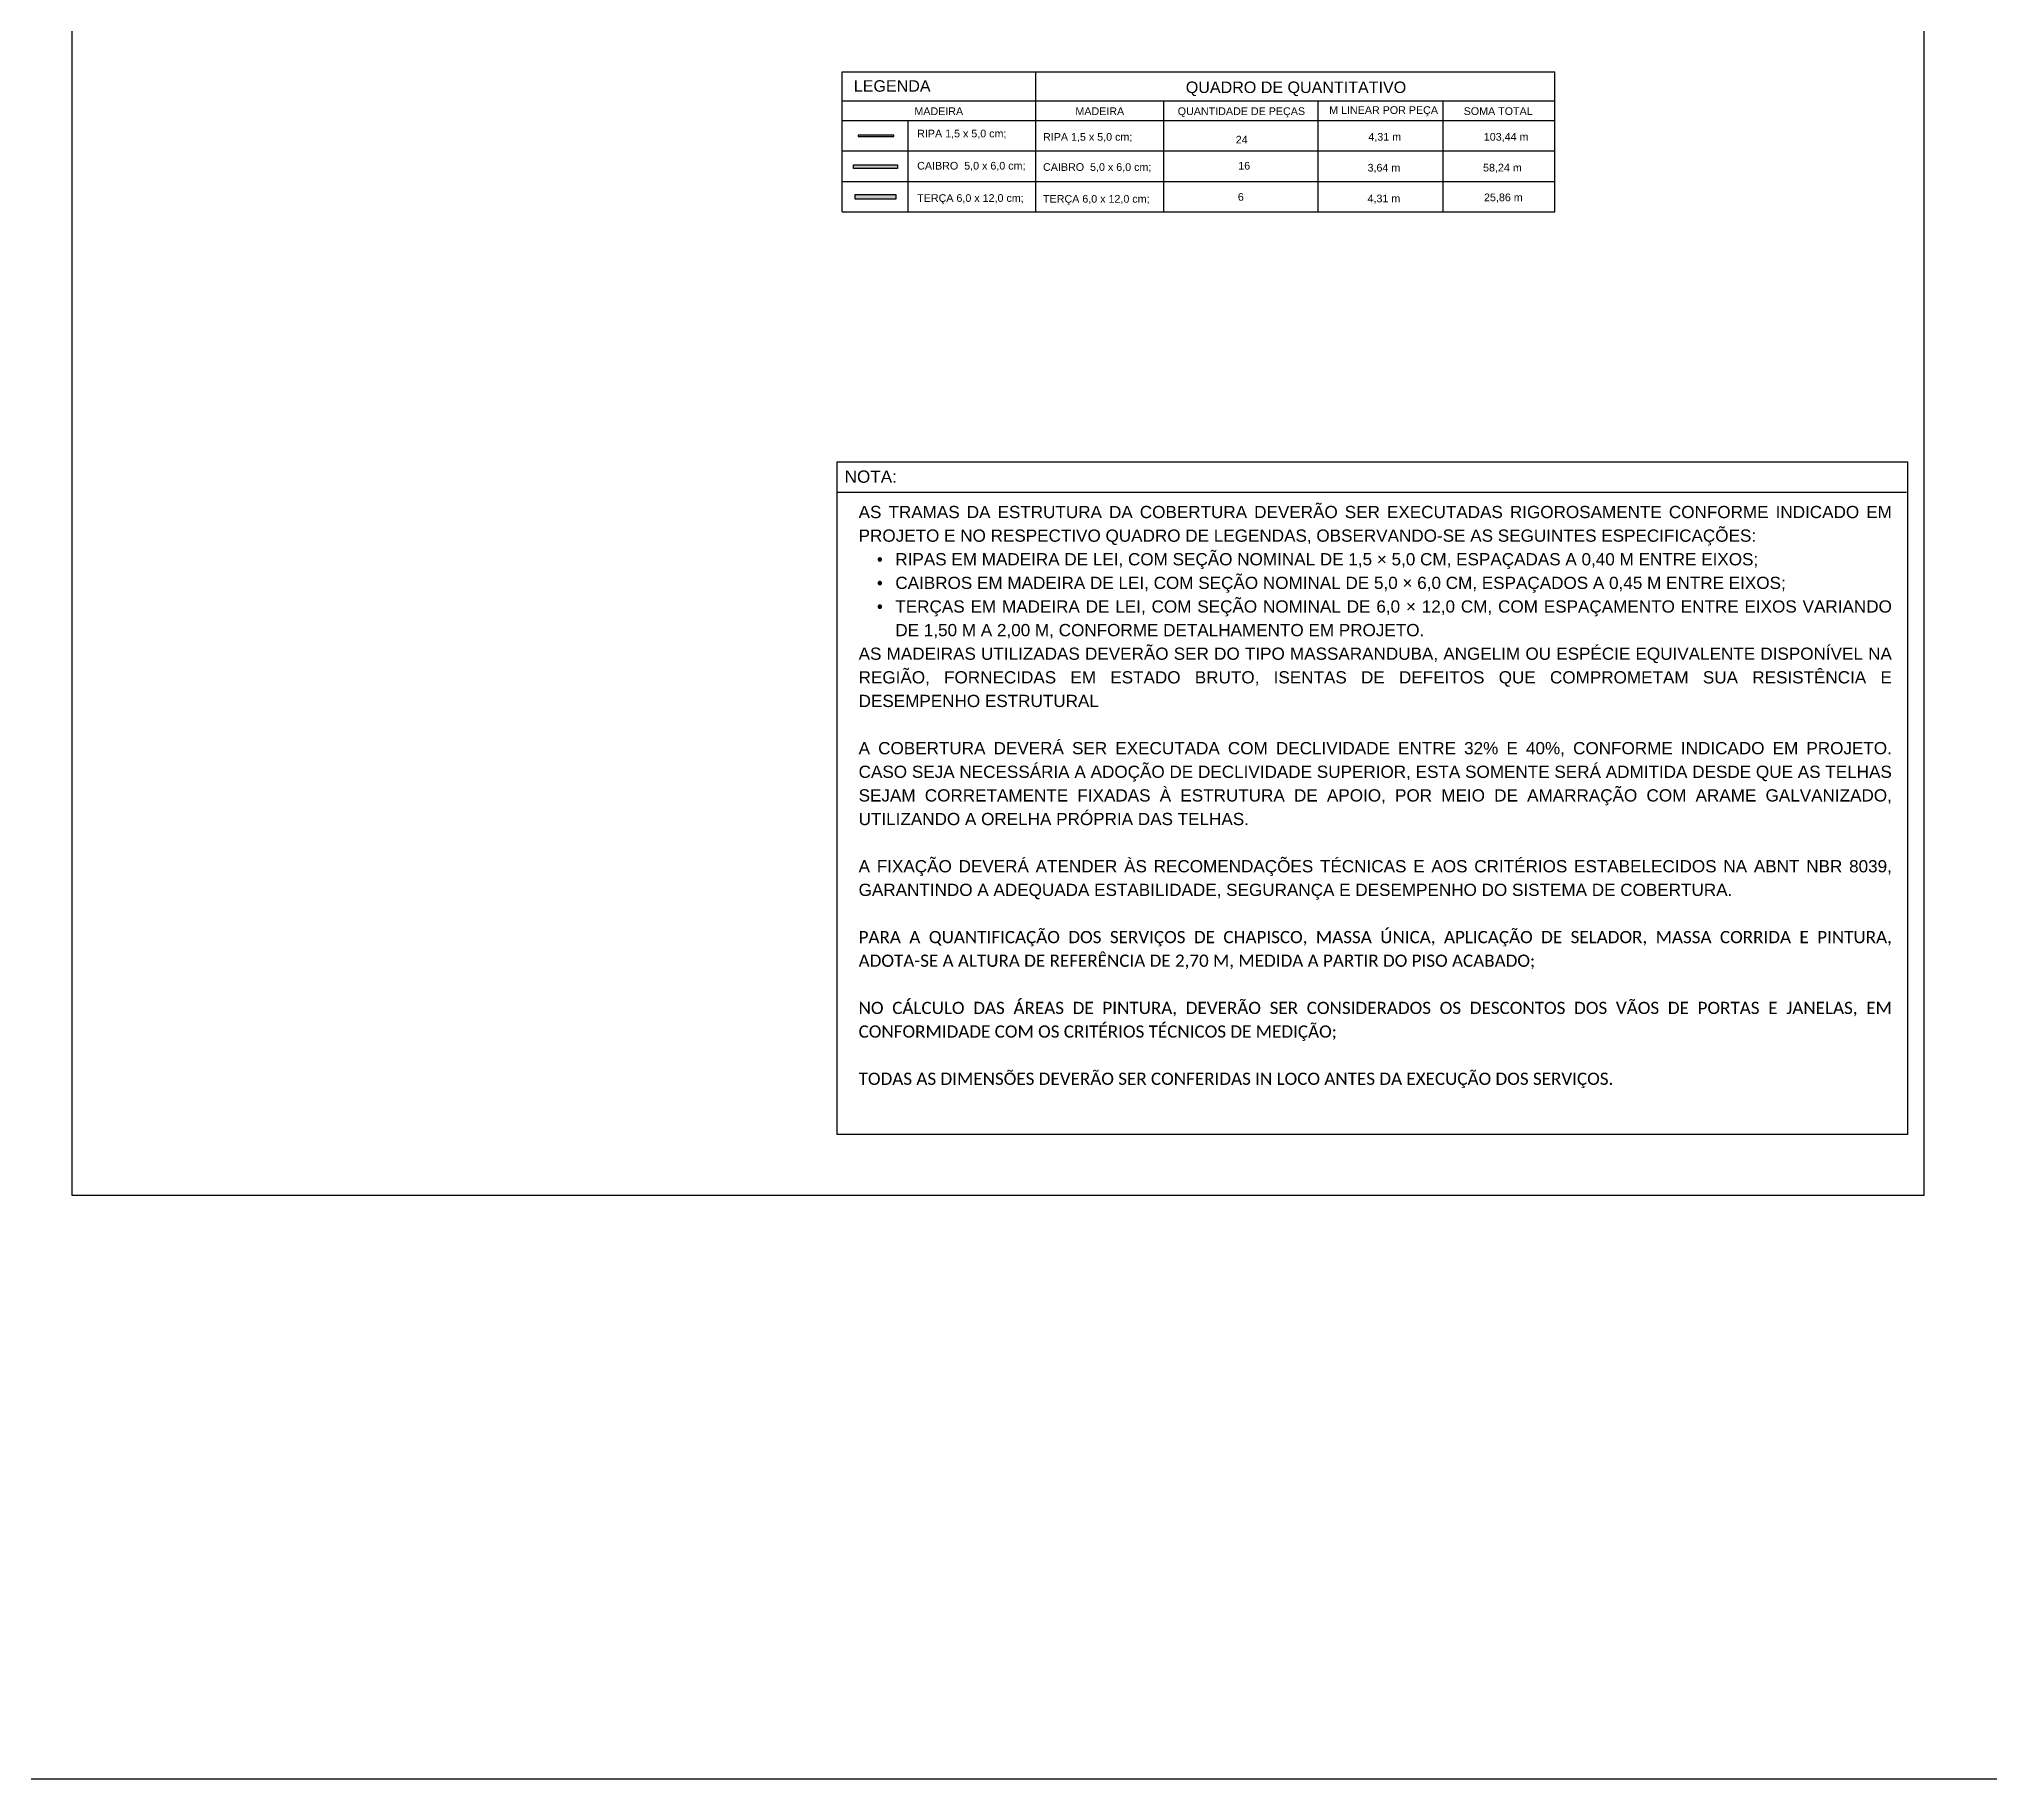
# Model space of a CAD drawing. Header units: inches. Extents: x -415 to -271, y -42 to 11.
# Drawn here: x -398.19 to -374.28, y -29.08 to -7.74 of the extents above; entities that cross this region are included whole.
import ezdxf

# ---------------------------------------------------------------- set-up
doc = ezdxf.new("R2010")
doc.units = ezdxf.units.IN
doc.header["$MEASUREMENT"] = 0
for name, color, linetype in [('.10', 1, 'Continuous'), ('.20', 2, 'Continuous'), ('.hachuras', 1, 'Continuous'), ('.texto', 3, 'Continuous'), ('ARQ-PIS', 1, 'Continuous'), ('ARQ-TAB', 1, 'Continuous'), ('ELE-VT3', 30, 'Continuous'), ('Texto', 3, 'Continuous')]:
    doc.layers.add(name, color=color, linetype=linetype)
doc.styles.add('MÉDIO', font='arial.ttf', dxfattribs={"height": 0.13})
doc.styles.get("Standard").update_dxf_attribs({"font": 'arial.ttf'})

msp = doc.modelspace()

# ---------------------------------------------------------------- hatches: boundary and pattern name
at = {"layer": '.10', "linetype": 'ByBlock', "ltscale": 5}
h = msp.add_hatch(color=3, dxfattribs=at)
h.set_gradient(color1=(237, 31, 36), color2=(237, 31, 36))
h.paths.add_polyline_path([(-387.708, -8.931), (-387.708, -8.917), (-388.143, -8.917), (-388.143, -8.931)])
at = {"layer": '.10', "linetype": 'ByBlock', "ltscale": 5, "true_color": 0x58ba48}
h = msp.add_hatch(color=85, dxfattribs=at)
h.dxf.hatch_style = 1
h.paths.add_polyline_path([(-387.66, -9.326), (-387.66, -9.279), (-388.202, -9.279), (-388.202, -9.326)])
at = {"layer": '.20', "linetype": 'ByBlock', "ltscale": 5, "true_color": 0xf1eb1f}
msp.add_hatch(color=2, dxfattribs=at).paths.add_polyline_path([(-388.18, -9.645), (-388.18, -9.701), (-387.681, -9.701), (-387.681, -9.645)])

# ---------------------------------------------------------------- linework, layer by layer
at = {"layer": '.10', "color": 18, "linetype": 'ByBlock', "ltscale": 5, "true_color": 0x000000}
msp.add_lwpolyline([(-387.681, -9.645), (-387.681, -9.701), (-388.18, -9.701), (-388.18, -9.645), (-387.681, -9.645)], dxfattribs=at)
at = {"layer": '.20', "color": 18, "linetype": 'ByBlock', "ltscale": 5, "true_color": 0x000000}
msp.add_lwpolyline([(-387.681, -9.645), (-387.681, -9.701), (-388.18, -9.701), (-388.18, -9.645), (-387.681, -9.645)], dxfattribs=at)
at = {"layer": '.hachuras', "linetype": 'Continuous'}
for p, q in [((-385.969, -8.141), (-385.969, -9.857)), ((-385.969, -8.141), (-379.601, -8.141)), ((-379.601, -9.857), (-379.601, -8.141)), ((-384.396, -9.857), (-384.396, -8.493)), ((-382.508, -8.493), (-382.508, -9.857)), ((-380.975, -8.493), (-380.975, -9.857)), ((-385.969, -8.735), (-379.601, -8.735)), ((-385.969, -9.109), (-379.601, -9.109)), ((-385.969, -9.483), (-379.601, -9.483)), ((-385.969, -9.857), (-379.601, -9.857))]:
    msp.add_line(p, q, dxfattribs=at)
at = {"layer": 'ARQ-PIS', "color": 4, "linetype": 'ByBlock'}
msp.add_lwpolyline([(-397.781, -1.844), (-375.079, -1.844), (-375.079, -21.921), (-397.781, -21.921)], close=True, dxfattribs=at)
at = {"layer": 'ARQ-PIS', "color": 240, "linetype": 'ByBlock', "ltscale": 5, "true_color": 0xed1f24}
for points in [[(-387.708, -8.931), (-387.708, -8.917), (-388.143, -8.917), (-388.143, -8.931), (-387.951, -8.931)], [(-387.708, -8.931), (-387.708, -8.917), (-388.143, -8.917), (-388.143, -8.931), (-387.951, -8.931)], [(-387.708, -8.931), (-387.708, -8.917), (-388.143, -8.917), (-388.143, -8.931), (-387.951, -8.931)], [(-387.708, -8.931), (-387.708, -8.917), (-388.143, -8.917), (-388.143, -8.931), (-387.951, -8.931)], [(-387.708, -8.931), (-387.708, -8.917), (-388.143, -8.917), (-388.143, -8.931), (-387.951, -8.931)], [(-387.708, -8.931), (-387.708, -8.917), (-388.143, -8.917), (-388.143, -8.931), (-387.951, -8.931)], [(-387.708, -8.931), (-387.708, -8.917), (-388.143, -8.917), (-388.143, -8.931), (-387.708, -8.931)]]:
    msp.add_lwpolyline(points, dxfattribs=at)
at = {"layer": 'ARQ-PIS', "color": 3, "linetype": 'ByBlock', "ltscale": 5}
msp.add_lwpolyline([(-387.66, -9.279), (-387.66, -9.326), (-388.202, -9.326), (-388.202, -9.279), (-387.66, -9.279)], dxfattribs=at)
msp.add_lwpolyline([(-387.66, -9.279), (-387.66, -9.326), (-388.202, -9.326), (-388.202, -9.279), (-387.66, -9.279)], dxfattribs=at)
at = {"layer": 'ARQ-TAB'}
for p, q in [((-388.338, -8.493), (-379.601, -8.493)), ((-388.338, -8.735), (-385.969, -8.735)), ((-387.534, -8.735), (-387.534, -9.857)), ((-388.338, -9.109), (-385.969, -9.109)), ((-388.338, -9.483), (-385.969, -9.483)), ((-388.338, -9.857), (-385.969, -9.857)), ((-388.399, -13.296), (-375.293, -13.296))]:
    msp.add_line(p, q, dxfattribs=at)
msp.add_lwpolyline([(-388.338, -9.857), (-388.338, -8.141), (-385.969, -8.141), (-385.969, -9.857)], dxfattribs=at)
msp.add_lwpolyline([(-388.399, -21.174), (-388.399, -12.921), (-375.28, -12.921), (-375.281, -21.174)], close=True, dxfattribs=at)
at = {"layer": 'ELE-VT3', "linetype": 'ByBlock'}
msp.add_lwpolyline([(-414.776, 11.376), (-271.382, 11.376), (-271.382, -29.078), (-414.776, -29.078)], close=True, dxfattribs=at)

# ---------------------------------------------------------------- texts
at = {"layer": '.texto', "color": 2, "attachment_point": 1}
for s, insert, char_height, width in [('LEGENDA', (-388.197, -8.242), 0.141, 2.23467), ('QUADRO DE QUANTITATIVO ', (-384.127, -8.258), 0.14095, 3.13214), ('NOTA:', (-388.309, -13.029), 0.15, 0.76371), ('\\pxa0.66667,sm1.15833,qj;{\\fArial|b0|i0|c0|p18;AS TRAMAS DA ESTRUTURA DA COBERTURA DEVERÃO SER EXECUTADAS RIGOROSAMENTE CONFORME INDICADO EM PROJETO E NO RESPECTIVO QUADRO DE LEGENDAS, OBSERVANDO-SE AS SEGUINTES ESPECIFICAÇÕES:\\P\\pi-1.5,l3,t3;{\\fSymbol|b0|i0|c2|p18;·^I}RIPAS EM MADEIRA DE LEI, COM SEÇÃO NOMINAL DE 1,5 × 5,0 CM, ESPAÇADAS A 0,40 M ENTRE EIXOS;\\P{\\fSymbol|b0|i0|c2|p18;·^I}CAIBROS EM MADEIRA DE LEI, COM SEÇÃO NOMINAL DE 5,0 × 6,0 CM, ESPAÇADOS A 0,45 M ENTRE EIXOS;\\P{\\fSymbol|b0|i0|c2|p18;·^I}TERÇAS EM MADEIRA DE LEI, COM SEÇÃO NOMINAL DE 6,0 × 12,0 CM, COM ESPAÇAMENTO ENTRE EIXOS VARIANDO DE 1,50 M A 2,00 M, CONFORME DETALHAMENTO EM PROJETO.\\P\\pi0,l0,a0.25,s*,tz;AS MADEIRAS UTILIZADAS DEVERÃO SER DO TIPO MASSARANDUBA, ANGELIM OU ESPÉCIE EQUIVALENTE DISPONÍVEL NA REGIÃO, FORNECIDAS EM ESTADO BRUTO, ISENTAS DE DEFEITOS QUE COMPROMETAM SUA RESISTÊNCIA E DESEMPENHO ESTRUTURAL^J^JA COBERTURA DEVERÁ SER EXECUTADA COM DECLIVIDADE ENTRE 32% E 40%, CONFORME INDICADO EM PROJETO. CASO SEJA NECESSÁRIA A ADOÇÃO DE DECLIVIDADE SUPERIOR, ESTA SOMENTE SERÁ ADMITIDA DESDE QUE AS TELHAS SEJAM CORRETAMENTE FIXADAS À ESTRUTURA DE APOIO, POR MEIO DE AMARRAÇÃO COM ARAME GALVANIZADO, UTILIZANDO A ORELHA PRÓPRIA DAS TELHAS.^J^JA FIXAÇÃO DEVERÁ ATENDER ÀS RECOMENDAÇÕES TÉCNICAS E AOS CRITÉRIOS ESTABELECIDOS NA ABNT NBR 8039, GARANTINDO A ADEQUADA ESTABILIDADE, SEGURANÇA E DESEMPENHO DO SISTEMA DE COBERTURA.\\P\\P\\fCalibri|b0|i0|c0|p34;PARA A QUANTIFICAÇÃO DOS SERVIÇOS DE CHAPISCO, MASSA ÚNICA, APLICAÇÃO DE SELADOR, MASSA CORRIDA E PINTURA, ADOTA-SE A ALTURA DE REFERÊNCIA DE 2,70 M, MEDIDA A PARTIR DO PISO ACABADO;^J^JNO CÁLCULO DAS ÁREAS DE PINTURA, DEVERÃO SER CONSIDERADOS OS DESCONTOS DOS VÃOS DE PORTAS E JANELAS, EM CONFORMIDADE COM OS CRITÉRIOS TÉCNICOS DE MEDIÇÃO;^J^JTODAS AS DIMENSÕES DEVERÃO SER CONFERIDAS IN LOCO ANTES DA EXECUÇÃO DOS SERVIÇOS.}', (-388.138, -13.463), 0.15, 12.62875)]:
    msp.add_mtext(s, dxfattribs=dict(at, insert=insert, char_height=char_height, width=width))
at = {"layer": 'Texto', "color": 2, "attachment_point": 1, "style": 'MÉDIO'}
for s, insert, char_height, width in [('\\pxqc;MADEIRA', (-387.943, -8.575), 0.09397, 1.57499), ('\\pxqc;MADEIRA', (-385.969, -8.575), 0.09397, 1.57499), ('QUANTIDADE DE PEÇAS', (-384.226, -8.575), 0.09397, 6.75863), ('M LINEAR POR PEÇA', (-382.37, -8.561), 0.09397, 6.75863), ('     SOMA TOTAL', (-380.903, -8.574), 0.09397, 6.75863), ('RIPA 1,5 x 5,0 cm;', (-387.42, -8.849), 0.09397, 6.75863), ('RIPA 1,5 x 5,0 cm;', (-385.877, -8.89), 0.09397, 6.75863), ('24', (-383.515, -8.924), 0.094, 6.75863), ('4,31 m ', (-381.889, -8.889), 0.094, 6.75863), ('103,44 m ', (-380.474, -8.889), 0.094, 6.75863), ('CAIBRO  5,0 x 6,0 cm;', (-387.42, -9.244), 0.09397, 6.75863), ('CAIBRO  5,0 x 6,0 cm;', (-385.877, -9.26), 0.09397, 6.75863), ('16', (-383.484, -9.244), 0.094, 6.75863), ('3,64 m', (-381.899, -9.268), 0.094, 6.75863), ('58,24 m', (-380.483, -9.267), 0.094, 6.75863), ('TERÇA 6,0 x 12,0 cm;', (-387.42, -9.64), 0.09397, 6.75863), ('TERÇA 6,0 x 12,0 cm;', (-385.877, -9.65), 0.09397, 6.75863), ('6  ', (-383.489, -9.626), 0.094, 6.75863), ('4,31 m', (-381.899, -9.645), 0.094, 6.75863), ('25,86 m', (-380.471, -9.632), 0.094, 6.75863)]:
    msp.add_mtext(s, dxfattribs=dict(at, insert=insert, char_height=char_height, width=width))

doc.saveas('drawing.dxf')
